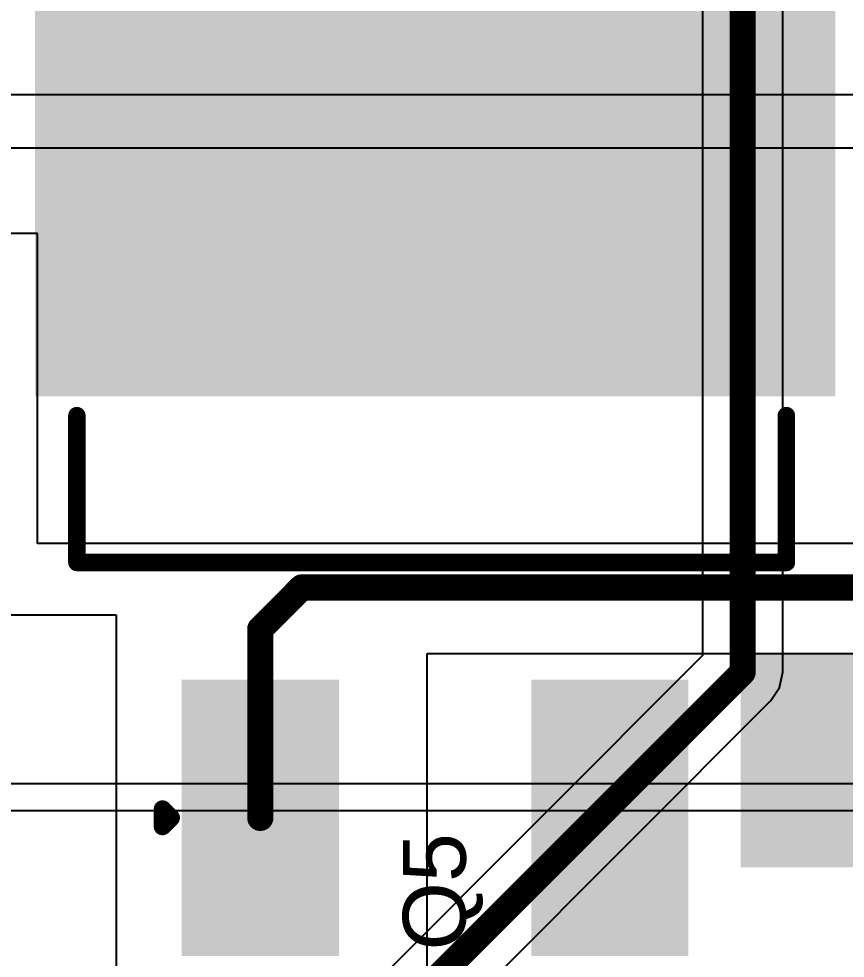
# Model space of a CAD drawing. Header units: inches. Extents: x 0 to 5379, y 0 to 5429.
# Drawn here: x 97.47 to 109.48, y 157.54 to 171.19 of the extents above; entities that cross this region are included whole.
import ezdxf

# ---------------------------------------------------------------- set-up
doc = ezdxf.new("R2010")
doc.units = ezdxf.units.IN
for name, color, linetype in [('Bottom Layer', 5, 'Continuous'), ('PWR', 156, 'Continuous'), ('SIG 01', 90, 'Continuous'), ('Top Layer', 1, 'Continuous'), ('Top Overlay', 2, 'Continuous'), ('Top Paste', 8, 'Continuous'), ('Top Solder', 216, 'Continuous')]:
    doc.layers.add(name, color=color, linetype=linetype)
doc.styles.add('Arial', font='', dxfattribs={"height": 0.2})
doc.styles.get('Arial').set_extended_font_data('Arial')

# ---------------------------------------------------------------- blocks, each defined once
blk = doc.blocks.new('TO_263_767')
at = {"layer": 'Top Layer'}
for points in [[(-5.715, 9.78), (5.715, 9.78), (5.715, 0.89), (-5.715, 0.89)], [(-3.58, -3.43), (-1.5, -3.43), (-1.5, -7.24), (-3.58, -7.24)], [(1.5, -3.43), (3.58, -3.43), (3.58, -7.24), (1.5, -7.24)]]:
    blk.add_hatch(color=1, dxfattribs=at).paths.add_polyline_path(points)
at = {"layer": 'Top Paste'}
for points in [[(-5.715, 9.78), (5.715, 9.78), (5.715, 0.89), (-5.715, 0.89)], [(-3.58, -3.43), (-1.5, -3.43), (-1.5, -7.24), (-3.58, -7.24)], [(1.5, -3.43), (3.58, -3.43), (3.58, -7.24), (1.5, -7.24)]]:
    blk.add_hatch(color=8, dxfattribs=at).paths.add_polyline_path(points)
at = {"layer": 'Top Solder'}
for points in [[(-5.817, 9.882), (5.817, 9.882), (5.817, 0.788), (-5.817, 0.788)], [(-3.682, -3.328), (-1.398, -3.328), (-1.398, -7.342), (-3.682, -7.342)], [(1.398, -3.328), (3.682, -3.328), (3.682, -7.342), (1.398, -7.342)]]:
    blk.add_hatch(color=216, dxfattribs=at).paths.add_polyline_path(points)
at = {"layer": 'Top Overlay'}
for points in [[(-5.207, -1.626, 0.254, 0.254, 0), (-5.207, 0.508, 0.254, 0.254, 0)], [(5.105, -1.626, 0.254, 0.254, 0), (5.105, 0.508, 0.254, 0.254, 0)], [(-5.207, -1.626, 0.254, 0.254, 0), (5.105, -1.626, 0.254, 0.254, 0)], [(-3.962, -5.207, 0.254, 0.254, 0), (-3.835, -5.334, 0.254, 0.254, 0)], [(-3.962, -5.461, 0.254, 0.254, 0), (-3.962, -5.207, 0.254, 0.254, 0)], [(-3.962, -5.461, 0.254, 0.254, 0), (-3.835, -5.334, 0.254, 0.254, 0)]]:
    blk.add_lwpolyline(points, format="xyseb", dxfattribs=at)
for points in [[(-5.27, 0.508, 0.127, 0.127, 1), (-5.144, 0.508, 0.127, 0.127, 1)], [(5.042, 0.508, 0.127, 0.127, 1), (5.169, 0.508, 0.127, 0.127, 1)], [(-5.27, -1.626, 0.127, 0.127, 1), (-5.144, -1.626, 0.127, 0.127, 1)], [(-5.27, -1.626, 0.127, 0.127, 1), (-5.144, -1.626, 0.127, 0.127, 1)], [(5.042, -1.626, 0.127, 0.127, 1), (5.169, -1.626, 0.127, 0.127, 1)], [(5.042, -1.626, 0.127, 0.127, 1), (5.169, -1.626, 0.127, 0.127, 1)], [(-4.026, -5.207, 0.127, 0.127, 1), (-3.899, -5.207, 0.127, 0.127, 1)], [(-4.026, -5.207, 0.127, 0.127, 1), (-3.899, -5.207, 0.127, 0.127, 1)], [(-3.899, -5.334, 0.127, 0.127, 1), (-3.772, -5.334, 0.127, 0.127, 1)], [(-3.899, -5.334, 0.127, 0.127, 1), (-3.772, -5.334, 0.127, 0.127, 1)], [(-4.026, -5.461, 0.127, 0.127, 1), (-3.899, -5.461, 0.127, 0.127, 1)], [(-4.026, -5.461, 0.127, 0.127, 1), (-3.899, -5.461, 0.127, 0.127, 1)]]:
    blk.add_lwpolyline(points, format="xyseb", close=True, dxfattribs=at)

msp = doc.modelspace()

# ---------------------------------------------------------------- hatches: boundary and pattern name
at = {"layer": 'Top Layer'}
msp.add_hatch(color=1, dxfattribs=at).paths.add_polyline_path([(112.054, 161.97), (107.96, 161.97), (107.96, 158.864), (112.054, 158.864)])

# ---------------------------------------------------------------- linework, layer by layer
at = {"layer": 'Bottom Layer'}
for p, q in [((129.845, 170.085), (89.891, 170.085)), ((89.891, 169.316), (129.845, 169.316))]:
    msp.add_line(p, q, dxfattribs=at)
at = {"layer": 'PWR'}
for p, q in [((130.443, 160.078), (97.235, 160.078)), ((97.235, 159.69), (130.443, 159.69))]:
    msp.add_line(p, q, dxfattribs=at)
at = {"layer": 'SIG 01'}
for p, q in [((108.573, 161.699), (108.573, 188.766)), ((107.407, 188.525), (107.407, 161.94)), ((107.407, 161.94), (96.159, 150.692)), ((108.528, 161.476), (108.573, 161.699)), ((108.402, 161.287), (108.528, 161.476)), ((97.124, 150.008), (108.402, 161.287))]:
    msp.add_line(p, q, dxfattribs=at)
for points in [[(107.99, 161.699, 0.381, 0.381, 0), (107.99, 188.766, 0.381, 0.381, 0)], [(96.541, 150.25, 0.381, 0.381, 0), (107.99, 161.699, 0.381, 0.381, 0)]]:
    msp.add_lwpolyline(points, format="xyseb", dxfattribs=at)
msp.add_lwpolyline([(107.895, 161.699, 0.191, 0.191, 1), (108.085, 161.699, 0.191, 0.191, 1)], format="xyseb", close=True, dxfattribs=at)
msp.add_lwpolyline([(107.895, 161.699, 0.191, 0.191, 1), (108.085, 161.699, 0.191, 0.191, 1)], format="xyseb", close=True, dxfattribs=at)
at = {"layer": 'Top Layer'}
for p, q in [((97.739, 168.072), (91.714, 168.072)), ((97.739, 163.571), (97.739, 168.072)), ((111.8, 163.571), (97.739, 163.571)), ((96.901, 162.535), (98.882, 162.535)), ((98.882, 162.535), (98.882, 156.947)), ((103.403, 156.947), (103.403, 161.97)), ((103.403, 161.97), (109.626, 161.97))]:
    msp.add_line(p, q, dxfattribs=at)
for points in [[(100.98, 162.328, 0.381, 0.381, 0), (101.582, 162.931, 0.381, 0.381, 0)], [(101.582, 162.931, 0.381, 0.381, 0), (110.998, 162.931, 0.381, 0.381, 0)], [(100.98, 159.584, 0.381, 0.381, 0), (100.98, 162.328, 0.381, 0.381, 0)]]:
    msp.add_lwpolyline(points, format="xyseb", dxfattribs=at)
for points in [[(101.487, 162.931, 0.191, 0.191, 1), (101.677, 162.931, 0.191, 0.191, 1)], [(101.487, 162.931, 0.191, 0.191, 1), (101.677, 162.931, 0.191, 0.191, 1)], [(100.884, 162.328, 0.191, 0.191, 1), (101.075, 162.328, 0.191, 0.191, 1)], [(100.884, 162.328, 0.191, 0.191, 1), (101.075, 162.328, 0.191, 0.191, 1)], [(100.884, 159.584, 0.191, 0.191, 1), (101.075, 159.584, 0.191, 0.191, 1)]]:
    msp.add_lwpolyline(points, format="xyseb", close=True, dxfattribs=at)

# ---------------------------------------------------------------- block references
msp.add_blockref('TO_263_767', (103.52, 164.919))

# ---------------------------------------------------------------- texts
at = {"layer": 'Top Overlay', "style": 'Arial'}
msp.add_text('Q5', height=0.9144, rotation=90, dxfattribs=at).set_placement((103.966, 157.658))

doc.saveas('drawing.dxf')
